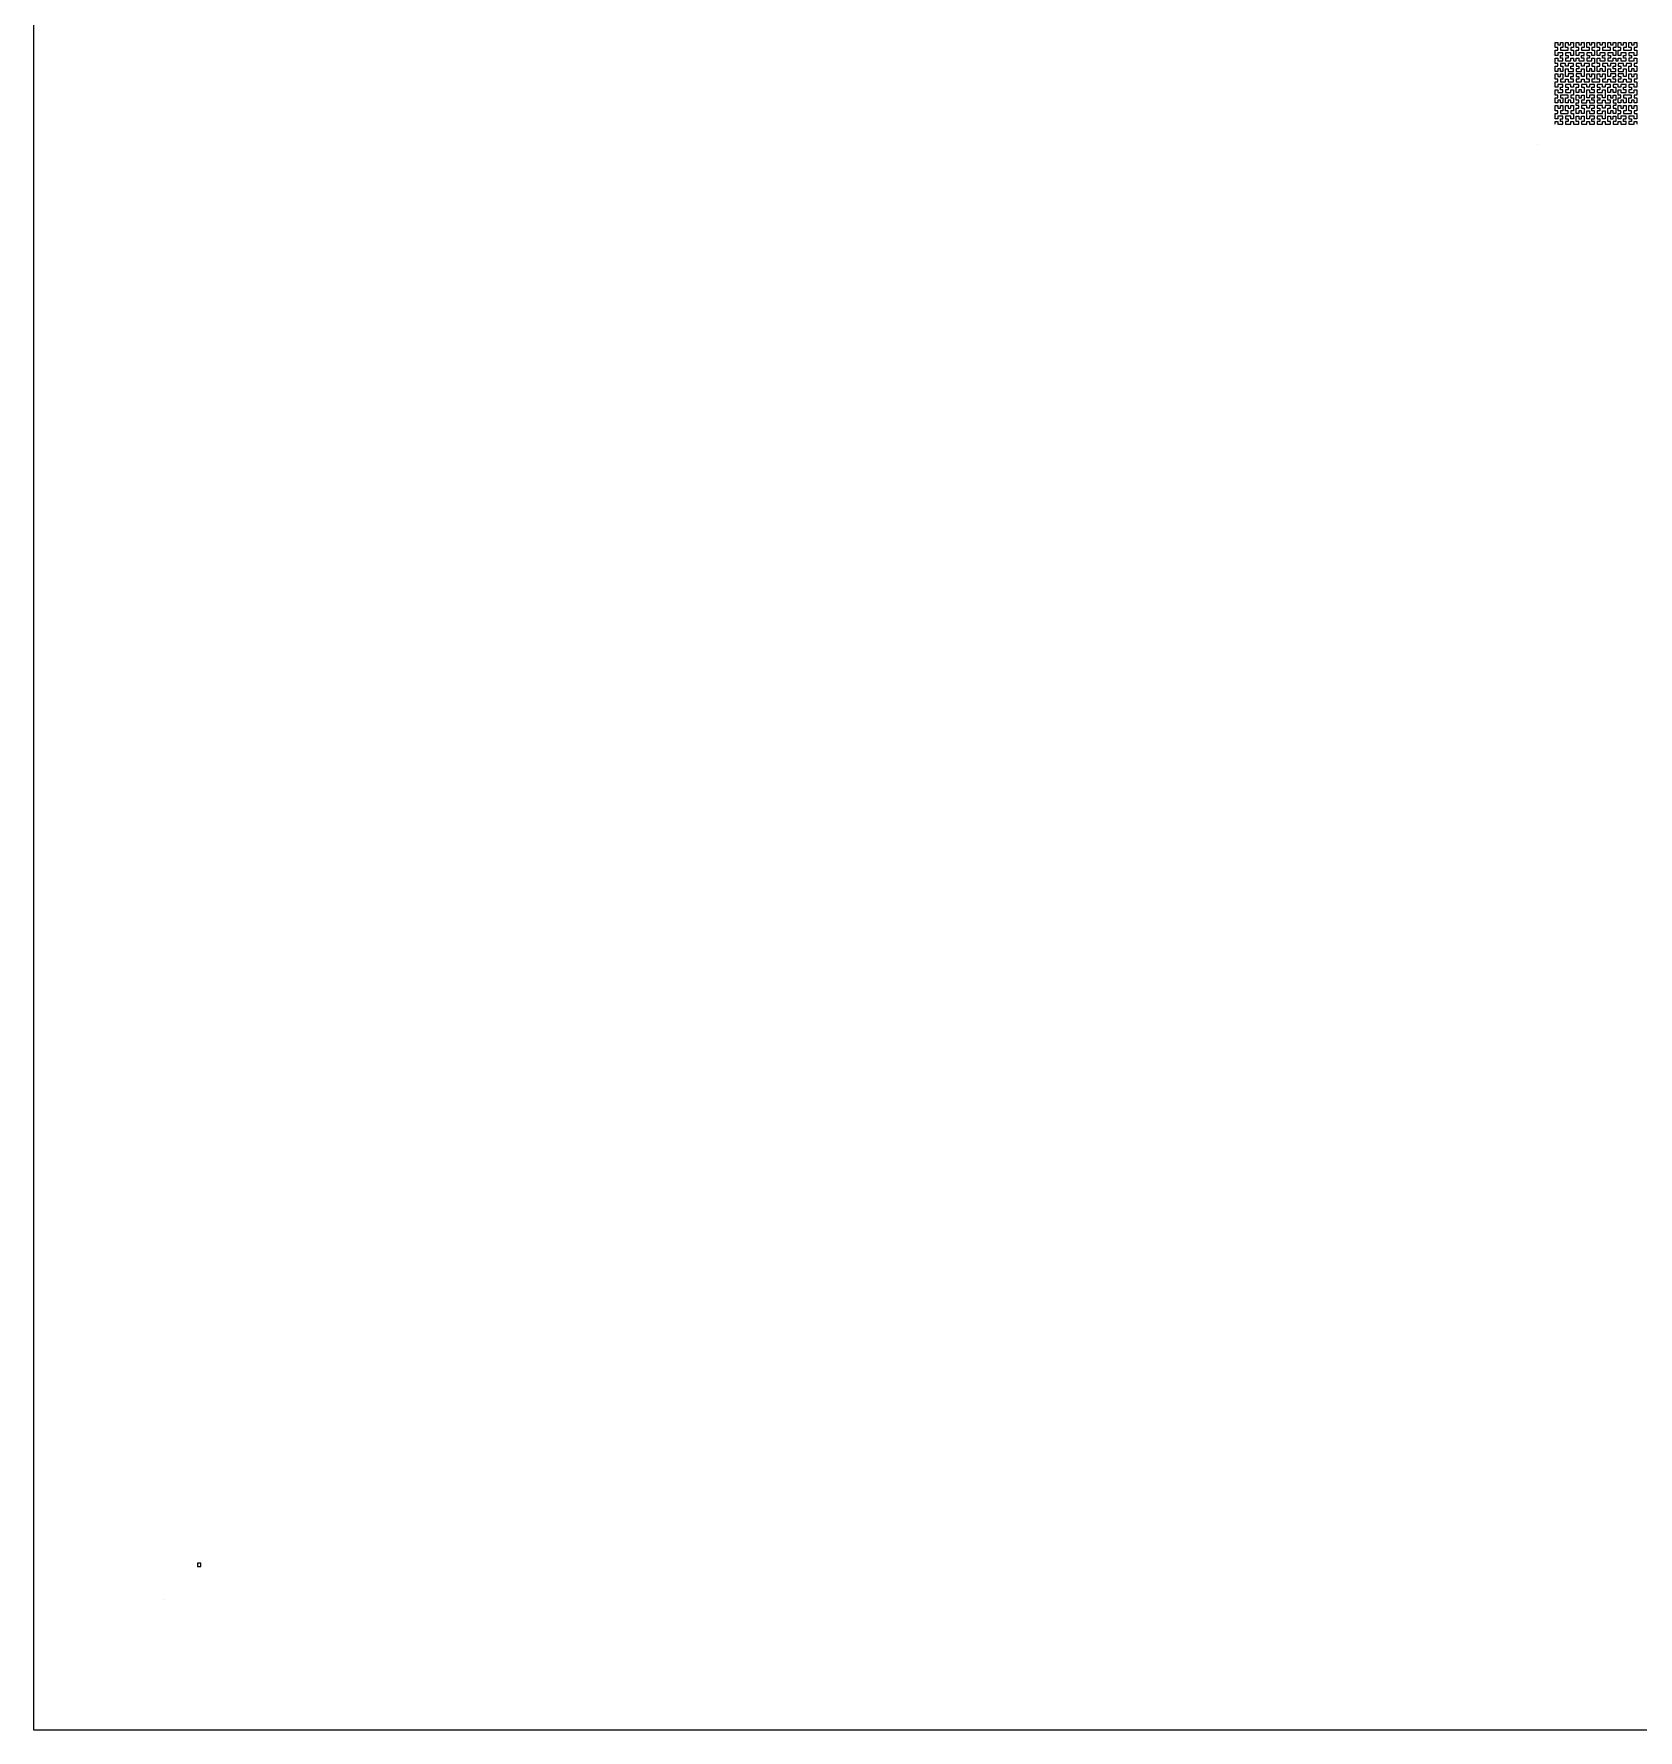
# Model space of a CAD drawing. Extents: x 5 to 20005, y 4 to 20004.
# Drawn here: x 5 to 9749, y 4 to 10303 of the extents above; entities that cross this region are included whole.
import ezdxf

# ---------------------------------------------------------------- set-up
doc = ezdxf.new("R2010")
doc.units = 0
doc.layers.get('0').update_dxf_attribs({"linetype": 'CONTINUOUS'})
for name, color, linetype in [('1', 5, 'CONTINUOUS'), ('LAYER1', 4, 'CONTINUOUS'), ('LAYER2', 3, 'CONTINUOUS'), ('LAYER5', 1, 'CONTINUOUS')]:
    doc.layers.add(name, color=color, linetype=linetype)

msp = doc.modelspace()

# ---------------------------------------------------------------- linework, layer by layer
msp.add_lwpolyline([(5.107283551121376, 20004.03816852117), (20005.10728355112, 20004.03816852117), (20005.10728355112, 4.038168521167868), (5.107283551121376, 4.038168521167868), (5.107283551121376, 20004.03816852117)])
at = {"layer": '1'}
msp.add_lwpolyline([(9137.07121584197, 9631.956069536402), (9137.141215841975, 9631.956069536402), (9137.141215841975, 9632.026069536401), (9137.07121584197, 9632.026069536401)], close=True, dxfattribs=at)
at = {"layer": 'LAYER1'}
for p, q in [((798.8847835511178, 797.8856685211641), (798.9547835511248, 797.8856685211641)), ((798.8847835511178, 797.8156685211644), (798.8847835511178, 797.8856685211641)), ((798.9547835511248, 797.8156685211644), (798.8847835511178, 797.8156685211644)), ((798.9547835511248, 797.8856685211641), (798.9547835511248, 797.8156685211644))]:
    msp.add_line(p, q, dxfattribs=at)
for points in [[(9244.79148756974, 9755.755744181), (9244.79148756974, 9771.755744181002), (9260.791487569739, 9771.755744181002), (9260.791487569739, 9755.755744181), (9292.79148756974, 9755.755744181), (9292.79148756974, 9771.755744181002), (9276.791487569739, 9771.755744181002), (9276.791487569739, 9787.755744181002), (9292.79148756974, 9787.755744181002), (9292.79148756974, 9803.755744181002), (9260.791487569739, 9803.755744181002), (9260.791487569739, 9787.755744181002), (9244.79148756974, 9787.755744181002), (9244.79148756974, 9819.755744181), (9260.791487569739, 9819.755744181), (9260.791487569739, 9835.755744181002), (9244.79148756974, 9835.755744181002), (9244.79148756974, 9867.755744181002), (9260.791487569739, 9867.755744181002), (9260.791487569739, 9851.755744181002), (9276.791487569739, 9851.755744181002), (9276.791487569739, 9867.755744181002), (9292.79148756974, 9867.755744181002), (9292.79148756974, 9835.755744181002), (9276.791487569739, 9835.755744181002), (9276.791487569739, 9819.755744181), (9308.79148756974, 9819.755744181), (9324.791487569739, 9819.755744181), (9324.791487569739, 9835.755744181002), (9308.79148756974, 9835.755744181002), (9308.79148756974, 9867.755744181002), (9324.791487569739, 9867.755744181002), (9324.791487569739, 9851.755744181002), (9340.791487569739, 9851.755744181002), (9340.791487569739, 9867.755744181002), (9356.791487569739, 9867.755744181002), (9356.791487569739, 9835.755744181002), (9340.791487569739, 9835.755744181002), (9340.791487569739, 9819.755744181), (9356.791487569739, 9819.755744181), (9356.791487569739, 9787.755744181002), (9340.791487569739, 9787.755744181002), (9340.791487569739, 9803.755744181002), (9308.79148756974, 9803.755744181002), (9308.79148756974, 9787.755744181002), (9324.791487569739, 9787.755744181002), (9324.791487569739, 9771.755744181002), (9308.79148756974, 9771.755744181002), (9308.79148756974, 9755.755744181), (9340.791487569739, 9755.755744181), (9340.791487569739, 9771.755744181002), (9356.791487569739, 9771.755744181002), (9356.791487569739, 9755.755744181), (9372.79148756974, 9755.755744181), (9388.791487569739, 9755.755744181), (9388.791487569739, 9771.755744181002), (9372.79148756974, 9771.755744181002), (9372.79148756974, 9803.755744181002), (9388.791487569739, 9803.755744181002), (9388.791487569739, 9787.755744181002), (9404.791487569739, 9787.755744181002), (9404.791487569739, 9803.755744181002), (9420.791487569739, 9803.755744181002), (9420.791487569739, 9771.755744181002), (9404.791487569739, 9771.755744181002), (9404.791487569739, 9755.755744181), (9436.79148756974, 9755.755744181), (9436.79148756974, 9771.755744181002), (9452.791487569739, 9771.755744181002), (9452.791487569739, 9755.755744181), (9484.791487569739, 9755.755744181), (9484.791487569739, 9771.755744181002), (9468.791487569739, 9771.755744181002), (9468.791487569739, 9787.755744181002), (9484.791487569739, 9787.755744181002), (9484.791487569739, 9803.755744181002), (9452.791487569739, 9803.755744181002), (9452.791487569739, 9787.755744181002), (9436.79148756974, 9787.755744181002), (9436.79148756974, 9803.755744181002), (9436.79148756974, 9835.755744181002), (9452.791487569739, 9835.755744181002), (9452.791487569739, 9819.755744181), (9484.791487569739, 9819.755744181), (9484.791487569739, 9835.755744181002), (9468.791487569739, 9835.755744181002), (9468.791487569739, 9851.755744181002), (9484.791487569739, 9851.755744181002), (9484.791487569739, 9867.755744181002), (9452.791487569739, 9867.755744181002), (9452.791487569739, 9851.755744181002), (9436.79148756974, 9851.755744181002), (9436.79148756974, 9867.755744181002), (9404.791487569739, 9867.755744181002), (9404.791487569739, 9851.755744181002), (9420.791487569739, 9851.755744181002), (9420.791487569739, 9819.755744181), (9404.791487569739, 9819.755744181), (9404.791487569739, 9835.755744181002), (9388.791487569739, 9835.755744181002), (9388.791487569739, 9819.755744181), (9372.79148756974, 9819.755744181), (9372.79148756974, 9851.755744181002), (9388.791487569739, 9851.755744181002), (9388.791487569739, 9867.755744181002), (9372.79148756974, 9867.755744181002), (9372.79148756974, 9883.755744181002), (9388.791487569739, 9883.755744181002), (9388.791487569739, 9899.755744181002), (9372.79148756974, 9899.755744181002), (9372.79148756974, 9931.755744181002), (9388.791487569739, 9931.755744181002), (9388.791487569739, 9915.755744181002), (9404.791487569739, 9915.755744181002), (9404.791487569739, 9931.755744181002), (9420.791487569739, 9931.755744181002), (9420.791487569739, 9899.755744181002), (9404.791487569739, 9899.755744181002), (9404.791487569739, 9883.755744181002), (9436.79148756974, 9883.755744181002), (9436.79148756974, 9899.755744181002), (9452.791487569739, 9899.755744181002), (9452.791487569739, 9883.755744181002), (9484.791487569739, 9883.755744181002), (9484.791487569739, 9899.755744181002), (9468.791487569739, 9899.755744181002), (9468.791487569739, 9915.755744181002), (9484.791487569739, 9915.755744181002), (9484.791487569739, 9931.755744181002), (9452.791487569739, 9931.755744181002), (9452.791487569739, 9915.755744181002), (9436.79148756974, 9915.755744181002), (9436.79148756974, 9947.755744181002), (9436.79148756974, 9963.755744181002), (9452.791487569739, 9963.755744181002), (9452.791487569739, 9947.755744181002), (9484.791487569739, 9947.755744181002), (9484.791487569739, 9963.755744181002), (9468.791487569739, 9963.755744181002), (9468.791487569739, 9979.755744181002), (9484.791487569739, 9979.755744181002), (9484.791487569739, 9995.755744181002), (9452.791487569739, 9995.755744181002), (9452.791487569739, 9979.755744181002), (9436.79148756974, 9979.755744181002), (9436.79148756974, 9995.755744181002), (9404.791487569739, 9995.755744181002), (9404.791487569739, 9979.755744181002), (9420.791487569739, 9979.755744181002), (9420.791487569739, 9947.755744181002), (9404.791487569739, 9947.755744181002), (9404.791487569739, 9963.755744181002), (9388.791487569739, 9963.755744181002), (9388.791487569739, 9947.755744181002), (9372.79148756974, 9947.755744181002), (9372.79148756974, 9979.755744181002), (9388.791487569739, 9979.755744181002), (9388.791487569739, 9995.755744181002), (9372.79148756974, 9995.755744181002), (9356.791487569739, 9995.755744181002), (9356.791487569739, 9979.755744181002), (9340.791487569739, 9979.755744181002), (9340.791487569739, 9995.755744181002), (9308.79148756974, 9995.755744181002), (9308.79148756974, 9979.755744181002), (9324.791487569739, 9979.755744181002), (9324.791487569739, 9963.755744181002), (9308.79148756974, 9963.755744181002), (9308.79148756974, 9947.755744181002), (9340.791487569739, 9947.755744181002), (9340.791487569739, 9963.755744181002), (9356.791487569739, 9963.755744181002), (9356.791487569739, 9931.755744181002), (9340.791487569739, 9931.755744181002), (9340.791487569739, 9915.755744181002), (9356.791487569739, 9915.755744181002), (9356.791487569739, 9883.755744181002), (9340.791487569739, 9883.755744181002), (9340.791487569739, 9899.755744181002), (9324.791487569739, 9899.755744181002), (9324.791487569739, 9883.755744181002), (9308.79148756974, 9883.755744181002), (9308.79148756974, 9915.755744181002), (9324.791487569739, 9915.755744181002), (9324.791487569739, 9931.755744181002), (9308.79148756974, 9931.755744181002), (9276.791487569739, 9931.755744181002), (9276.791487569739, 9915.755744181002), (9292.79148756974, 9915.755744181002), (9292.79148756974, 9883.755744181002), (9276.791487569739, 9883.755744181002), (9276.791487569739, 9899.755744181002), (9260.791487569739, 9899.755744181002), (9260.791487569739, 9883.755744181002), (9244.79148756974, 9883.755744181002), (9244.79148756974, 9915.755744181002), (9260.791487569739, 9915.755744181002), (9260.791487569739, 9931.755744181002), (9244.79148756974, 9931.755744181002), (9244.79148756974, 9963.755744181002), (9260.791487569739, 9963.755744181002), (9260.791487569739, 9947.755744181002), (9292.79148756974, 9947.755744181002), (9292.79148756974, 9963.755744181002), (9276.791487569739, 9963.755744181002), (9276.791487569739, 9979.755744181002), (9292.79148756974, 9979.755744181002), (9292.79148756974, 9995.755744181002), (9260.791487569739, 9995.755744181002), (9260.791487569739, 9979.755744181002), (9244.79148756974, 9979.755744181002), (9244.79148756974, 10011.755744181), (9244.79148756974, 10011.755744181), (9260.791487569739, 10011.755744181), (9260.791487569739, 10027.755744181), (9244.79148756974, 10027.755744181), (9244.79148756974, 10059.755744181), (9260.791487569739, 10059.755744181), (9260.791487569739, 10043.755744181), (9276.791487569739, 10043.755744181), (9276.791487569739, 10059.755744181), (9292.79148756974, 10059.755744181), (9292.79148756974, 10027.755744181), (9276.791487569739, 10027.755744181), (9276.791487569739, 10011.755744181), (9308.79148756974, 10011.755744181), (9308.79148756974, 10027.755744181), (9324.791487569739, 10027.755744181), (9324.791487569739, 10011.755744181), (9356.791487569739, 10011.755744181), (9356.791487569739, 10027.755744181), (9340.791487569739, 10027.755744181), (9340.791487569739, 10043.755744181), (9356.791487569739, 10043.755744181), (9356.791487569739, 10059.755744181), (9324.791487569739, 10059.755744181), (9324.791487569739, 10043.755744181), (9308.79148756974, 10043.755744181), (9308.79148756974, 10059.755744181), (9308.79148756974, 10091.755744181), (9324.791487569739, 10091.755744181), (9324.791487569739, 10075.755744181), (9356.791487569739, 10075.755744181), (9356.791487569739, 10091.755744181), (9340.791487569739, 10091.755744181), (9340.791487569739, 10107.755744181), (9356.791487569739, 10107.755744181), (9356.791487569739, 10123.755744181), (9324.791487569739, 10123.755744181), (9324.791487569739, 10107.755744181), (9308.79148756974, 10107.755744181), (9308.79148756974, 10123.755744181), (9276.791487569739, 10123.755744181), (9276.791487569739, 10107.755744181), (9292.79148756974, 10107.755744181), (9292.79148756974, 10075.755744181), (9276.791487569739, 10075.755744181), (9276.791487569739, 10091.755744181), (9260.791487569739, 10091.755744181), (9260.791487569739, 10075.755744181), (9244.79148756974, 10075.755744181), (9244.79148756974, 10107.755744181), (9260.791487569739, 10107.755744181), (9260.791487569739, 10123.755744181), (9244.79148756974, 10123.755744181), (9244.79148756974, 10139.755744181), (9244.79148756974, 10155.755744181), (9260.791487569739, 10155.755744181), (9260.791487569739, 10139.755744181), (9292.79148756974, 10139.755744181), (9292.79148756974, 10155.755744181), (9276.791487569739, 10155.755744181), (9276.791487569739, 10171.755744181), (9292.79148756974, 10171.755744181), (9292.79148756974, 10187.755744181), (9260.791487569739, 10187.755744181), (9260.791487569739, 10171.755744181), (9244.79148756974, 10171.755744181), (9244.79148756974, 10203.755744181), (9260.791487569739, 10203.755744181), (9260.791487569739, 10219.755744181), (9244.79148756974, 10219.755744181), (9244.79148756974, 10251.755744181), (9260.791487569739, 10251.755744181), (9260.791487569739, 10235.755744181), (9276.791487569739, 10235.755744181), (9276.791487569739, 10251.755744181), (9292.79148756974, 10251.755744181), (9292.79148756974, 10219.755744181), (9276.791487569739, 10219.755744181), (9276.791487569739, 10203.755744181), (9308.79148756974, 10203.755744181), (9324.791487569739, 10203.755744181), (9324.791487569739, 10219.755744181), (9308.79148756974, 10219.755744181), (9308.79148756974, 10251.755744181), (9324.791487569739, 10251.755744181), (9324.791487569739, 10235.755744181), (9340.791487569739, 10235.755744181), (9340.791487569739, 10251.755744181), (9356.791487569739, 10251.755744181), (9356.791487569739, 10219.755744181), (9340.791487569739, 10219.755744181), (9340.791487569739, 10203.755744181), (9356.791487569739, 10203.755744181), (9356.791487569739, 10171.755744181), (9340.791487569739, 10171.755744181), (9340.791487569739, 10187.755744181), (9308.79148756974, 10187.755744181), (9308.79148756974, 10171.755744181), (9324.791487569739, 10171.755744181), (9324.791487569739, 10155.755744181), (9308.79148756974, 10155.755744181), (9308.79148756974, 10139.755744181), (9340.791487569739, 10139.755744181), (9340.791487569739, 10155.755744181), (9356.791487569739, 10155.755744181), (9356.791487569739, 10139.755744181), (9356.791487569739, 10139.755744181), (9372.79148756974, 10139.755744181), (9372.79148756974, 10139.755744181), (9372.79148756974, 10155.755744181), (9388.791487569739, 10155.755744181), (9388.791487569739, 10139.755744181), (9420.791487569739, 10139.755744181), (9420.791487569739, 10155.755744181), (9404.791487569739, 10155.755744181), (9404.791487569739, 10171.755744181), (9420.791487569739, 10171.755744181), (9420.791487569739, 10187.755744181), (9388.791487569739, 10187.755744181), (9388.791487569739, 10171.755744181), (9372.79148756974, 10171.755744181), (9372.79148756974, 10203.755744181), (9388.791487569739, 10203.755744181), (9388.791487569739, 10219.755744181), (9372.79148756974, 10219.755744181), (9372.79148756974, 10251.755744181), (9388.791487569739, 10251.755744181), (9388.791487569739, 10235.755744181), (9404.791487569739, 10235.755744181), (9404.791487569739, 10251.755744181), (9420.791487569739, 10251.755744181), (9420.791487569739, 10219.755744181), (9404.791487569739, 10219.755744181), (9404.791487569739, 10203.755744181), (9420.791487569739, 10203.755744181), (9452.791487569739, 10203.755744181), (9452.791487569739, 10219.755744181), (9436.79148756974, 10219.755744181), (9436.79148756974, 10251.755744181), (9452.791487569739, 10251.755744181), (9452.791487569739, 10235.755744181), (9468.791487569739, 10235.755744181), (9468.791487569739, 10251.755744181), (9484.791487569739, 10251.755744181), (9484.791487569739, 10219.755744181), (9468.791487569739, 10219.755744181), (9468.791487569739, 10203.755744181), (9484.791487569739, 10203.755744181), (9484.791487569739, 10171.755744181), (9468.791487569739, 10171.755744181), (9468.791487569739, 10187.755744181), (9436.79148756974, 10187.755744181), (9436.79148756974, 10171.755744181), (9452.791487569739, 10171.755744181), (9452.791487569739, 10155.755744181), (9436.79148756974, 10155.755744181), (9436.79148756974, 10139.755744181), (9468.791487569739, 10139.755744181), (9468.791487569739, 10155.755744181), (9484.791487569739, 10155.755744181), (9484.791487569739, 10123.755744181), (9468.791487569739, 10123.755744181), (9468.791487569739, 10107.755744181), (9484.791487569739, 10107.755744181), (9484.791487569739, 10075.755744181), (9468.791487569739, 10075.755744181), (9468.791487569739, 10091.755744181), (9452.791487569739, 10091.755744181), (9452.791487569739, 10075.755744181), (9436.79148756974, 10075.755744181), (9436.79148756974, 10107.755744181), (9452.791487569739, 10107.755744181), (9452.791487569739, 10123.755744181), (9420.791487569739, 10123.755744181), (9420.791487569739, 10107.755744181), (9404.791487569739, 10107.755744181), (9404.791487569739, 10123.755744181), (9372.79148756974, 10123.755744181), (9372.79148756974, 10107.755744181), (9388.791487569739, 10107.755744181), (9388.791487569739, 10091.755744181), (9372.79148756974, 10091.755744181), (9372.79148756974, 10075.755744181), (9404.791487569739, 10075.755744181), (9404.791487569739, 10091.755744181), (9420.791487569739, 10091.755744181), (9420.791487569739, 10059.755744181), (9420.791487569739, 10043.755744181), (9404.791487569739, 10043.755744181), (9404.791487569739, 10059.755744181), (9372.79148756974, 10059.755744181), (9372.79148756974, 10043.755744181), (9388.791487569739, 10043.755744181), (9388.791487569739, 10027.755744181), (9372.79148756974, 10027.755744181), (9372.79148756974, 10011.755744181), (9404.791487569739, 10011.755744181), (9404.791487569739, 10027.755744181), (9420.791487569739, 10027.755744181), (9420.791487569739, 10011.755744181), (9452.791487569739, 10011.755744181), (9452.791487569739, 10027.755744181), (9436.79148756974, 10027.755744181), (9436.79148756974, 10059.755744181), (9452.791487569739, 10059.755744181), (9452.791487569739, 10043.755744181), (9468.791487569739, 10043.755744181), (9468.791487569739, 10059.755744181), (9484.791487569739, 10059.755744181), (9484.791487569739, 10027.755744181), (9468.791487569739, 10027.755744181), (9468.791487569739, 10011.755744181), (9500.79148756974, 10011.755744181), (9500.79148756974, 10011.755744181), (9500.79148756974, 10011.755744181), (9516.791487569739, 10011.755744181), (9516.791487569739, 10027.755744181), (9500.79148756974, 10027.755744181), (9500.79148756974, 10059.755744181), (9516.791487569739, 10059.755744181), (9516.791487569739, 10043.755744181), (9532.791487569739, 10043.755744181), (9532.791487569739, 10059.755744181), (9548.791487569739, 10059.755744181), (9548.791487569739, 10027.755744181), (9532.791487569739, 10027.755744181), (9532.791487569739, 10011.755744181), (9564.79148756974, 10011.755744181), (9564.79148756974, 10027.755744181), (9580.791487569739, 10027.755744181), (9580.791487569739, 10011.755744181), (9612.791487569739, 10011.755744181), (9612.791487569739, 10027.755744181), (9596.791487569739, 10027.755744181), (9596.791487569739, 10043.755744181), (9612.791487569739, 10043.755744181), (9612.791487569739, 10059.755744181), (9580.791487569739, 10059.755744181), (9580.791487569739, 10043.755744181), (9564.79148756974, 10043.755744181), (9564.79148756974, 10059.755744181), (9564.79148756974, 10091.755744181), (9580.791487569739, 10091.755744181), (9580.791487569739, 10075.755744181), (9612.791487569739, 10075.755744181), (9612.791487569739, 10091.755744181), (9596.791487569739, 10091.755744181), (9596.791487569739, 10107.755744181), (9612.791487569739, 10107.755744181), (9612.791487569739, 10123.755744181), (9580.791487569739, 10123.755744181), (9580.791487569739, 10107.755744181), (9564.79148756974, 10107.755744181), (9564.79148756974, 10123.755744181), (9532.791487569739, 10123.755744181), (9532.791487569739, 10107.755744181), (9548.791487569739, 10107.755744181), (9548.791487569739, 10075.755744181), (9532.791487569739, 10075.755744181), (9532.791487569739, 10091.755744181), (9516.791487569739, 10091.755744181), (9516.791487569739, 10075.755744181), (9500.79148756974, 10075.755744181), (9500.79148756974, 10107.755744181), (9516.791487569739, 10107.755744181), (9516.791487569739, 10123.755744181), (9500.79148756974, 10123.755744181), (9500.79148756974, 10155.755744181), (9516.791487569739, 10155.755744181), (9516.791487569739, 10139.755744181), (9548.791487569739, 10139.755744181), (9548.791487569739, 10155.755744181), (9532.791487569739, 10155.755744181), (9532.791487569739, 10171.755744181), (9548.791487569739, 10171.755744181), (9548.791487569739, 10187.755744181), (9516.791487569739, 10187.755744181), (9516.791487569739, 10171.755744181), (9500.79148756974, 10171.755744181), (9500.79148756974, 10203.755744181), (9516.791487569739, 10203.755744181), (9516.791487569739, 10219.755744181), (9500.79148756974, 10219.755744181), (9500.79148756974, 10251.755744181), (9516.791487569739, 10251.755744181), (9516.791487569739, 10235.755744181), (9532.791487569739, 10235.755744181), (9532.791487569739, 10251.755744181), (9548.791487569739, 10251.755744181), (9548.791487569739, 10219.755744181), (9532.791487569739, 10219.755744181), (9532.791487569739, 10203.755744181), (9564.79148756974, 10203.755744181), (9580.791487569739, 10203.755744181), (9580.791487569739, 10219.755744181), (9564.79148756974, 10219.755744181), (9564.79148756974, 10251.755744181), (9580.791487569739, 10251.755744181), (9580.791487569739, 10235.755744181), (9596.791487569739, 10235.755744181), (9596.791487569739, 10251.755744181), (9612.791487569739, 10251.755744181), (9612.791487569739, 10219.755744181), (9596.791487569739, 10219.755744181), (9596.791487569739, 10203.755744181), (9612.791487569739, 10203.755744181), (9612.791487569739, 10171.755744181), (9596.791487569739, 10171.755744181), (9596.791487569739, 10187.755744181), (9564.79148756974, 10187.755744181), (9564.79148756974, 10171.755744181), (9580.791487569739, 10171.755744181), (9580.791487569739, 10155.755744181), (9564.79148756974, 10155.755744181), (9564.79148756974, 10139.755744181), (9596.791487569739, 10139.755744181), (9596.791487569739, 10155.755744181), (9612.791487569739, 10155.755744181), (9612.791487569739, 10139.755744181), (9612.791487569739, 10139.755744181), (9628.79148756974, 10139.755744181), (9628.79148756974, 10139.755744181), (9628.79148756974, 10155.755744181), (9644.79148756974, 10155.755744181), (9644.79148756974, 10139.755744181), (9676.791487569739, 10139.755744181), (9676.791487569739, 10155.755744181), (9660.791487569739, 10155.755744181), (9660.791487569739, 10171.755744181), (9676.791487569739, 10171.755744181), (9676.791487569739, 10187.755744181), (9644.79148756974, 10187.755744181), (9644.79148756974, 10171.755744181), (9628.79148756974, 10171.755744181), (9628.79148756974, 10203.755744181), (9644.79148756974, 10203.755744181), (9644.79148756974, 10219.755744181), (9628.79148756974, 10219.755744181), (9628.79148756974, 10251.755744181), (9644.79148756974, 10251.755744181), (9644.79148756974, 10235.755744181), (9660.791487569739, 10235.755744181), (9660.791487569739, 10251.755744181), (9676.791487569739, 10251.755744181), (9676.791487569739, 10219.755744181), (9660.791487569739, 10219.755744181), (9660.791487569739, 10203.755744181), (9676.791487569739, 10203.755744181), (9708.79148756974, 10203.755744181), (9708.79148756974, 10219.755744181), (9692.79148756974, 10219.755744181), (9692.79148756974, 10251.755744181), (9708.79148756974, 10251.755744181), (9708.79148756974, 10235.755744181), (9724.791487569739, 10235.755744181), (9724.791487569739, 10251.755744181), (9740.791487569739, 10251.755744181), (9740.791487569739, 10219.755744181), (9724.791487569739, 10219.755744181), (9724.791487569739, 10203.755744181), (9740.791487569739, 10203.755744181), (9740.791487569739, 10171.755744181), (9724.791487569739, 10171.755744181), (9724.791487569739, 10187.755744181), (9692.79148756974, 10187.755744181), (9692.79148756974, 10171.755744181), (9708.79148756974, 10171.755744181), (9708.79148756974, 10155.755744181), (9692.79148756974, 10155.755744181), (9692.79148756974, 10139.755744181), (9724.791487569739, 10139.755744181), (9724.791487569739, 10155.755744181), (9740.791487569739, 10155.755744181), (9740.791487569739, 10139.755744181), (9740.791487569739, 10123.755744181), (9724.791487569739, 10123.755744181), (9724.791487569739, 10107.755744181), (9740.791487569739, 10107.755744181), (9740.791487569739, 10075.755744181), (9724.791487569739, 10075.755744181), (9724.791487569739, 10091.755744181), (9708.79148756974, 10091.755744181), (9708.79148756974, 10075.755744181), (9692.79148756974, 10075.755744181), (9692.79148756974, 10107.755744181), (9708.79148756974, 10107.755744181), (9708.79148756974, 10123.755744181), (9676.791487569739, 10123.755744181), (9676.791487569739, 10107.755744181), (9660.791487569739, 10107.755744181), (9660.791487569739, 10123.755744181), (9628.79148756974, 10123.755744181), (9628.79148756974, 10107.755744181), (9644.79148756974, 10107.755744181), (9644.79148756974, 10091.755744181), (9628.79148756974, 10091.755744181), (9628.79148756974, 10075.755744181), (9660.791487569739, 10075.755744181), (9660.791487569739, 10091.755744181), (9676.791487569739, 10091.755744181), (9676.791487569739, 10059.755744181), (9676.791487569739, 10043.755744181), (9660.791487569739, 10043.755744181), (9660.791487569739, 10059.755744181), (9628.79148756974, 10059.755744181), (9628.79148756974, 10043.755744181), (9644.79148756974, 10043.755744181), (9644.79148756974, 10027.755744181), (9628.79148756974, 10027.755744181), (9628.79148756974, 10011.755744181), (9660.791487569739, 10011.755744181), (9660.791487569739, 10027.755744181), (9676.791487569739, 10027.755744181), (9676.791487569739, 10011.755744181), (9708.79148756974, 10011.755744181), (9708.79148756974, 10027.755744181), (9692.79148756974, 10027.755744181), (9692.79148756974, 10059.755744181), (9708.79148756974, 10059.755744181), (9708.79148756974, 10043.755744181), (9724.791487569739, 10043.755744181), (9724.791487569739, 10059.755744181), (9740.791487569739, 10059.755744181), (9740.791487569739, 10027.755744181), (9724.791487569739, 10027.755744181), (9724.791487569739, 10011.755744181), (9740.791487569739, 10011.755744181), (9740.791487569739, 10011.755744181), (9740.791487569739, 9979.755744181002), (9724.791487569739, 9979.755744181002), (9724.791487569739, 9995.755744181002), (9692.79148756974, 9995.755744181002), (9692.79148756974, 9979.755744181002), (9708.79148756974, 9979.755744181002), (9708.79148756974, 9963.755744181002), (9692.79148756974, 9963.755744181002), (9692.79148756974, 9947.755744181002), (9724.791487569739, 9947.755744181002), (9724.791487569739, 9963.755744181002), (9740.791487569739, 9963.755744181002), (9740.791487569739, 9931.755744181002), (9724.791487569739, 9931.755744181002), (9724.791487569739, 9915.755744181002), (9740.791487569739, 9915.755744181002), (9740.791487569739, 9883.755744181002), (9724.791487569739, 9883.755744181002), (9724.791487569739, 9899.755744181002), (9708.79148756974, 9899.755744181002), (9708.79148756974, 9883.755744181002), (9692.79148756974, 9883.755744181002), (9692.79148756974, 9915.755744181002), (9708.79148756974, 9915.755744181002), (9708.79148756974, 9931.755744181002), (9676.791487569739, 9931.755744181002), (9660.791487569739, 9931.755744181002), (9660.791487569739, 9915.755744181002), (9676.791487569739, 9915.755744181002), (9676.791487569739, 9883.755744181002), (9660.791487569739, 9883.755744181002), (9660.791487569739, 9899.755744181002), (9644.79148756974, 9899.755744181002), (9644.79148756974, 9883.755744181002), (9628.79148756974, 9883.755744181002), (9628.79148756974, 9915.755744181002), (9644.79148756974, 9915.755744181002), (9644.79148756974, 9931.755744181002), (9628.79148756974, 9931.755744181002), (9628.79148756974, 9963.755744181002), (9644.79148756974, 9963.755744181002), (9644.79148756974, 9947.755744181002), (9676.791487569739, 9947.755744181002), (9676.791487569739, 9963.755744181002), (9660.791487569739, 9963.755744181002), (9660.791487569739, 9979.755744181002), (9676.791487569739, 9979.755744181002), (9676.791487569739, 9995.755744181002), (9644.79148756974, 9995.755744181002), (9644.79148756974, 9979.755744181002), (9628.79148756974, 9979.755744181002), (9628.79148756974, 9995.755744181002), (9612.791487569739, 9995.755744181002), (9596.791487569739, 9995.755744181002), (9596.791487569739, 9979.755744181002), (9612.791487569739, 9979.755744181002), (9612.791487569739, 9947.755744181002), (9596.791487569739, 9947.755744181002), (9596.791487569739, 9963.755744181002), (9580.791487569739, 9963.755744181002), (9580.791487569739, 9947.755744181002), (9564.79148756974, 9947.755744181002), (9564.79148756974, 9979.755744181002), (9580.791487569739, 9979.755744181002), (9580.791487569739, 9995.755744181002), (9548.791487569739, 9995.755744181002), (9548.791487569739, 9979.755744181002), (9532.791487569739, 9979.755744181002), (9532.791487569739, 9995.755744181002), (9500.79148756974, 9995.755744181002), (9500.79148756974, 9979.755744181002), (9516.791487569739, 9979.755744181002), (9516.791487569739, 9963.755744181002), (9500.79148756974, 9963.755744181002), (9500.79148756974, 9947.755744181002), (9532.791487569739, 9947.755744181002), (9532.791487569739, 9963.755744181002), (9548.791487569739, 9963.755744181002), (9548.791487569739, 9947.755744181002), (9548.791487569739, 9915.755744181002), (9532.791487569739, 9915.755744181002), (9532.791487569739, 9931.755744181002), (9500.79148756974, 9931.755744181002), (9500.79148756974, 9915.755744181002), (9516.791487569739, 9915.755744181002), (9516.791487569739, 9899.755744181002), (9500.79148756974, 9899.755744181002), (9500.79148756974, 9883.755744181002), (9532.791487569739, 9883.755744181002), (9532.791487569739, 9899.755744181002), (9548.791487569739, 9899.755744181002), (9548.791487569739, 9883.755744181002), (9580.791487569739, 9883.755744181002), (9580.791487569739, 9899.755744181002), (9564.79148756974, 9899.755744181002), (9564.79148756974, 9931.755744181002), (9580.791487569739, 9931.755744181002), (9580.791487569739, 9915.755744181002), (9596.791487569739, 9915.755744181002), (9596.791487569739, 9931.755744181002), (9612.791487569739, 9931.755744181002), (9612.791487569739, 9899.755744181002), (9596.791487569739, 9899.755744181002), (9596.791487569739, 9883.755744181002), (9612.791487569739, 9883.755744181002), (9612.791487569739, 9867.755744181002), (9596.791487569739, 9867.755744181002), (9596.791487569739, 9851.755744181002), (9612.791487569739, 9851.755744181002), (9612.791487569739, 9819.755744181), (9596.791487569739, 9819.755744181), (9596.791487569739, 9835.755744181002), (9580.791487569739, 9835.755744181002), (9580.791487569739, 9819.755744181), (9564.79148756974, 9819.755744181), (9564.79148756974, 9851.755744181002), (9580.791487569739, 9851.755744181002), (9580.791487569739, 9867.755744181002), (9548.791487569739, 9867.755744181002), (9548.791487569739, 9851.755744181002), (9532.791487569739, 9851.755744181002), (9532.791487569739, 9867.755744181002), (9500.79148756974, 9867.755744181002), (9500.79148756974, 9851.755744181002), (9516.791487569739, 9851.755744181002), (9516.791487569739, 9835.755744181002), (9500.79148756974, 9835.755744181002), (9500.79148756974, 9819.755744181), (9532.791487569739, 9819.755744181), (9532.791487569739, 9835.755744181002), (9548.791487569739, 9835.755744181002), (9548.791487569739, 9803.755744181002), (9548.791487569739, 9787.755744181002), (9532.791487569739, 9787.755744181002), (9532.791487569739, 9803.755744181002), (9500.79148756974, 9803.755744181002), (9500.79148756974, 9787.755744181002), (9516.791487569739, 9787.755744181002), (9516.791487569739, 9771.755744181002), (9500.79148756974, 9771.755744181002), (9500.79148756974, 9755.755744181), (9532.791487569739, 9755.755744181), (9532.791487569739, 9771.755744181002), (9548.791487569739, 9771.755744181002), (9548.791487569739, 9755.755744181), (9580.791487569739, 9755.755744181), (9580.791487569739, 9771.755744181002), (9564.79148756974, 9771.755744181002), (9564.79148756974, 9803.755744181002), (9580.791487569739, 9803.755744181002), (9580.791487569739, 9787.755744181002), (9596.791487569739, 9787.755744181002), (9596.791487569739, 9803.755744181002), (9612.791487569739, 9803.755744181002), (9612.791487569739, 9771.755744181002), (9596.791487569739, 9771.755744181002), (9596.791487569739, 9755.755744181), (9612.791487569739, 9755.755744181), (9628.79148756974, 9755.755744181), (9628.79148756974, 9771.755744181002), (9644.79148756974, 9771.755744181002), (9644.79148756974, 9755.755744181), (9676.791487569739, 9755.755744181), (9676.791487569739, 9771.755744181002), (9660.791487569739, 9771.755744181002), (9660.791487569739, 9787.755744181002), (9676.791487569739, 9787.755744181002), (9676.791487569739, 9803.755744181002), (9644.79148756974, 9803.755744181002), (9644.79148756974, 9787.755744181002), (9628.79148756974, 9787.755744181002), (9628.79148756974, 9819.755744181), (9644.79148756974, 9819.755744181), (9644.79148756974, 9835.755744181002), (9628.79148756974, 9835.755744181002), (9628.79148756974, 9867.755744181002), (9644.79148756974, 9867.755744181002), (9644.79148756974, 9851.755744181002), (9660.791487569739, 9851.755744181002), (9660.791487569739, 9867.755744181002), (9676.791487569739, 9867.755744181002), (9676.791487569739, 9835.755744181002), (9660.791487569739, 9835.755744181002), (9660.791487569739, 9819.755744181), (9676.791487569739, 9819.755744181), (9708.79148756974, 9819.755744181), (9708.79148756974, 9835.755744181002), (9692.79148756974, 9835.755744181002), (9692.79148756974, 9867.755744181002), (9708.79148756974, 9867.755744181002), (9708.79148756974, 9851.755744181002), (9724.791487569739, 9851.755744181002), (9724.791487569739, 9867.755744181002), (9740.791487569739, 9867.755744181002), (9740.791487569739, 9835.755744181002), (9724.791487569739, 9835.755744181002), (9724.791487569739, 9819.755744181), (9740.791487569739, 9819.755744181), (9740.791487569739, 9787.755744181002), (9724.791487569739, 9787.755744181002), (9724.791487569739, 9803.755744181002), (9692.79148756974, 9803.755744181002), (9692.79148756974, 9787.755744181002), (9708.79148756974, 9787.755744181002), (9708.79148756974, 9771.755744181002), (9692.79148756974, 9771.755744181002), (9692.79148756974, 9755.755744181), (9724.791487569739, 9755.755744181), (9724.791487569739, 9771.755744181002), (9740.791487569739, 9771.755744181002), (9740.791487569739, 9755.755744181)], [(1008.669783551121, 992.8506685211679), (1009.169783551121, 992.8506685211679), (1009.169783551121, 992.3506685211679), (1008.669783551121, 992.3506685211679), (1008.669783551121, 992.8506685211679)]]:
    msp.add_lwpolyline(points, dxfattribs=at)
at = {"layer": 'LAYER2'}
for p, q in [((798.8847835511178, 797.8856685211714), (798.9547835511248, 797.8856685211714)), ((798.8847835511178, 797.8156685211644), (798.8847835511178, 797.8856685211714)), ((798.9547835511248, 797.8156685211644), (798.8847835511178, 797.8156685211644)), ((798.9547835511248, 797.8856685211714), (798.9547835511248, 797.8156685211644))]:
    msp.add_line(p, q, dxfattribs=at)
msp.add_lwpolyline([(998.9197835511212, 997.8506685211678), (1018.919783551121, 997.8506685211678), (1018.919783551121, 1017.850668521168), (998.9197835511212, 1017.850668521168)], close=True, dxfattribs=at)
at = {"layer": 'LAYER5'}
msp.add_lwpolyline([(9137.07121584197, 9631.956069536402), (9137.141215841975, 9631.956069536402), (9137.141215841975, 9632.026069536401), (9137.07121584197, 9632.026069536401)], close=True, dxfattribs=at)

doc.saveas('drawing.dxf')
